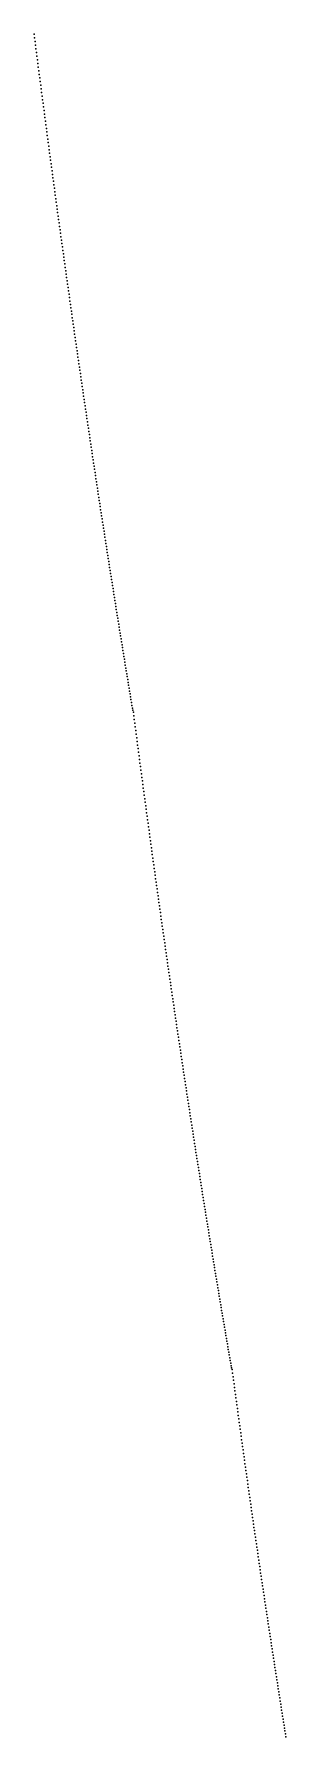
# Model space of a CAD drawing. Header units: metres. Extents: x 0 to 360, y 46 to 216.
# Drawn here: x 226.83 to 232.99, y 90.78 to 132.47 of the extents above; entities that cross this region are included whole.
import ezdxf

# ---------------------------------------------------------------- set-up
doc = ezdxf.new("R2010")
doc.units = ezdxf.units.M

msp = doc.modelspace()

# ---------------------------------------------------------------- linework, layer by layer
for p in [(226.826, 132.466), (226.838, 132.376), (226.849, 132.286), (226.861, 132.196), (226.872, 132.106), (226.884, 132.016), (226.896, 131.926), (226.907, 131.837), (226.919, 131.747), (226.93, 131.658), (226.942, 131.569), (226.953, 131.48), (226.965, 131.391), (226.976, 131.302), (226.988, 131.213), (226.999, 131.125), (227.011, 131.036), (227.022, 130.948), (227.034, 130.859), (227.045, 130.771), (227.057, 130.683), (227.069, 130.595), (227.08, 130.507), (227.092, 130.42), (227.103, 130.332), (227.115, 130.245), (227.126, 130.157), (227.138, 130.07), (227.149, 129.983), (227.161, 129.896), (227.172, 129.809), (227.184, 129.722), (227.195, 129.636), (227.207, 129.549), (227.219, 129.463), (227.23, 129.376), (227.242, 129.29), (227.253, 129.204), (227.265, 129.118), (227.276, 129.032), (227.288, 128.946), (227.299, 128.861), (227.311, 128.775), (227.322, 128.69), (227.334, 128.604), (227.346, 128.519), (227.357, 128.434), (227.369, 128.349), (227.38, 128.264), (227.392, 128.18), (227.403, 128.095), (227.415, 128.01), (227.426, 127.926), (227.438, 127.842), (227.449, 127.757), (227.461, 127.673), (227.473, 127.589), (227.484, 127.505), (227.496, 127.421), (227.507, 127.338), (227.519, 127.254), (227.53, 127.171), (227.542, 127.087), (227.553, 127.004), (227.565, 126.921), (227.577, 126.838), (227.588, 126.755), (227.6, 126.672), (227.611, 126.589), (227.623, 126.507), (227.634, 126.424), (227.646, 126.342), (227.657, 126.259), (227.669, 126.177), (227.681, 126.095), (227.692, 126.013), (227.704, 125.931), (227.715, 125.849), (227.727, 125.768), (227.738, 125.686), (227.75, 125.605), (227.761, 125.523), (227.773, 125.442), (227.785, 125.361), (227.796, 125.28), (227.808, 125.199), (227.819, 125.118), (227.831, 125.037), (227.842, 124.957), (227.854, 124.876), (227.865, 124.796), (227.877, 124.715), (227.889, 124.635), (227.9, 124.555), (227.912, 124.475), (227.923, 124.395), (227.935, 124.315), (227.946, 124.235), (227.958, 124.156), (227.97, 124.076), (227.981, 123.997), (227.993, 123.917), (228.004, 123.838), (228.016, 123.759), (228.027, 123.68), (228.039, 123.601), (228.05, 123.522), (228.062, 123.443), (228.074, 123.364), (228.085, 123.286), (228.097, 123.207), (228.108, 123.129), (228.12, 123.051), (228.131, 122.973), (228.143, 122.894), (228.155, 122.816), (228.166, 122.739), (228.178, 122.661), (228.189, 122.583), (228.201, 122.506), (228.212, 122.428), (228.224, 122.351), (228.236, 122.273), (228.247, 122.196), (228.259, 122.119), (228.27, 122.042), (228.282, 121.965), (228.293, 121.888), (228.305, 121.811), (228.317, 121.735), (228.328, 121.658), (228.34, 121.582), (228.351, 121.505), (228.363, 121.429), (228.374, 121.353), (228.386, 121.277), (228.398, 121.201), (228.409, 121.125), (228.421, 121.049), (228.432, 120.973), (228.444, 120.898), (228.455, 120.822), (228.467, 120.747), (228.479, 120.671), (228.49, 120.596), (228.502, 120.521), (228.513, 120.446), (228.525, 120.371), (228.537, 120.296), (228.548, 120.221), (228.56, 120.147), (228.571, 120.072), (228.583, 119.997), (228.594, 119.923), (228.606, 119.849), (228.618, 119.774), (228.629, 119.7), (228.641, 119.626), (228.652, 119.552), (228.664, 119.478), (228.675, 119.404), (228.687, 119.331), (228.699, 119.257), (228.71, 119.184), (228.722, 119.11), (228.733, 119.037), (228.745, 118.963), (228.757, 118.89), (228.768, 118.817), (228.78, 118.744), (228.791, 118.671), (228.803, 118.598), (228.814, 118.526), (228.826, 118.453), (228.838, 118.38), (228.849, 118.308), (228.861, 118.235), (228.872, 118.163), (228.884, 118.091), (228.896, 118.019), (228.907, 117.947), (228.919, 117.875), (228.93, 117.803), (228.942, 117.731), (228.953, 117.659), (228.965, 117.588), (228.977, 117.516), (228.988, 117.445), (229, 117.373), (229.011, 117.302), (229.023, 117.231), (229.035, 117.16), (229.046, 117.089), (229.058, 117.018), (229.069, 116.947), (229.081, 116.876), (229.093, 116.805), (229.104, 116.735), (229.116, 116.664), (229.127, 116.594), (229.139, 116.523), (229.15, 116.453), (229.162, 116.383), (229.174, 116.313), (229.185, 116.243), (229.197, 116.173), (229.208, 116.103), (229.22, 116.033), (229.232, 115.963), (229.243, 115.913), (229.255, 115.865), (229.266, 115.775), (229.278, 115.686), (229.29, 115.596), (229.301, 115.507), (229.313, 115.418), (229.324, 115.329), (229.336, 115.24), (229.348, 115.151), (229.359, 115.062), (229.371, 114.974), (229.382, 114.885), (229.394, 114.797), (229.406, 114.709), (229.417, 114.621), (229.429, 114.533), (229.44, 114.445), (229.452, 114.358), (229.464, 114.27), (229.475, 114.183), (229.487, 114.096), (229.498, 114.009), (229.51, 113.922), (229.522, 113.835), (229.533, 113.748), (229.545, 113.662), (229.556, 113.575), (229.568, 113.489), (229.58, 113.403), (229.591, 113.317), (229.603, 113.231), (229.614, 113.145), (229.626, 113.059), (229.638, 112.974), (229.649, 112.888), (229.661, 112.803), (229.672, 112.718), (229.684, 112.633), (229.696, 112.548), (229.707, 112.463), (229.719, 112.379), (229.73, 112.294), (229.742, 112.21), (229.754, 112.125), (229.765, 112.041), (229.777, 111.957), (229.788, 111.873), (229.8, 111.789), (229.812, 111.706), (229.823, 111.622), (229.835, 111.539), (229.846, 111.455), (229.858, 111.372), (229.87, 111.289), (229.881, 111.206), (229.893, 111.123), (229.904, 111.041), (229.916, 110.958), (229.928, 110.875), (229.939, 110.793), (229.951, 110.711), (229.962, 110.629), (229.974, 110.547), (229.986, 110.465), (229.997, 110.383), (230.009, 110.301), (230.021, 110.22), (230.032, 110.139), (230.044, 110.057), (230.055, 109.976), (230.067, 109.895), (230.079, 109.814), (230.09, 109.733), (230.102, 109.652), (230.113, 109.572), (230.125, 109.491), (230.137, 109.411), (230.148, 109.331), (230.16, 109.251), (230.171, 109.171), (230.183, 109.091), (230.195, 109.011), (230.206, 108.931), (230.218, 108.852), (230.23, 108.772), (230.241, 108.693), (230.253, 108.614), (230.264, 108.535), (230.276, 108.456), (230.288, 108.377), (230.299, 108.298), (230.311, 108.219), (230.322, 108.141), (230.334, 108.062), (230.346, 107.984), (230.357, 107.906), (230.369, 107.828), (230.381, 107.75), (230.392, 107.672), (230.404, 107.594), (230.415, 107.516), (230.427, 107.439), (230.439, 107.361), (230.45, 107.284), (230.462, 107.207), (230.473, 107.129), (230.485, 107.052), (230.497, 106.976), (230.508, 106.899), (230.52, 106.822), (230.532, 106.745), (230.543, 106.669), (230.555, 106.593), (230.566, 106.516), (230.578, 106.44), (230.59, 106.364), (230.601, 106.288), (230.613, 106.212), (230.625, 106.137), (230.636, 106.061), (230.648, 105.985), (230.659, 105.91), (230.671, 105.835), (230.683, 105.759), (230.694, 105.684), (230.706, 105.609), (230.717, 105.534), (230.729, 105.46), (230.741, 105.385), (230.752, 105.31), (230.764, 105.236), (230.776, 105.161), (230.787, 105.087), (230.799, 105.013), (230.81, 104.939), (230.822, 104.865), (230.834, 104.791), (230.845, 104.717), (230.857, 104.644), (230.869, 104.57), (230.88, 104.496), (230.892, 104.423), (230.903, 104.35), (230.915, 104.277), (230.927, 104.204), (230.938, 104.131), (230.95, 104.058), (230.962, 103.985), (230.973, 103.912), (230.985, 103.84), (230.996, 103.767), (231.008, 103.695), (231.02, 103.623), (231.031, 103.55), (231.043, 103.478), (231.055, 103.406), (231.066, 103.334), (231.078, 103.263), (231.089, 103.191), (231.101, 103.119), (231.113, 103.048), (231.124, 102.976), (231.136, 102.905), (231.148, 102.834), (231.159, 102.763), (231.171, 102.692), (231.182, 102.621), (231.194, 102.55), (231.206, 102.479), (231.217, 102.409), (231.229, 102.338), (231.241, 102.268), (231.252, 102.197), (231.264, 102.127), (231.276, 102.057), (231.287, 101.987), (231.299, 101.917), (231.31, 101.847), (231.322, 101.777), (231.334, 101.707), (231.345, 101.638), (231.357, 101.568), (231.369, 101.499), (231.38, 101.43), (231.392, 101.36), (231.403, 101.291), (231.415, 101.222), (231.427, 101.153), (231.438, 101.084), (231.45, 101.016), (231.462, 100.947), (231.473, 100.878), (231.485, 100.81), (231.497, 100.741), (231.508, 100.673), (231.52, 100.605), (231.531, 100.537), (231.543, 100.469), (231.555, 100.401), (231.566, 100.333), (231.578, 100.265), (231.59, 100.197), (231.601, 100.13), (231.613, 100.062), (231.624, 99.995), (231.636, 99.928), (231.648, 99.86), (231.659, 99.814), (231.671, 99.771), (231.683, 99.684), (231.694, 99.597), (231.706, 99.51), (231.718, 99.424), (231.729, 99.337), (231.741, 99.251), (231.752, 99.164), (231.764, 99.078), (231.776, 98.992), (231.787, 98.906), (231.799, 98.821), (231.811, 98.735), (231.822, 98.65), (231.834, 98.565), (231.846, 98.479), (231.857, 98.394), (231.869, 98.31), (231.881, 98.225), (231.892, 98.14), (231.904, 98.056), (231.915, 97.972), (231.927, 97.888), (231.939, 97.804), (231.95, 97.72), (231.962, 97.636), (231.974, 97.552), (231.985, 97.469), (231.997, 97.386), (232.009, 97.303), (232.02, 97.22), (232.032, 97.137), (232.043, 97.054), (232.055, 96.971), (232.067, 96.889), (232.078, 96.807), (232.09, 96.724), (232.102, 96.642), (232.113, 96.56), (232.125, 96.479), (232.137, 96.397), (232.148, 96.315), (232.16, 96.234), (232.172, 96.153), (232.183, 96.072), (232.195, 95.991), (232.206, 95.91), (232.218, 95.829), (232.23, 95.749), (232.241, 95.668), (232.253, 95.588), (232.265, 95.508), (232.276, 95.428), (232.288, 95.348), (232.3, 95.268), (232.311, 95.188), (232.323, 95.109), (232.335, 95.029), (232.346, 94.95), (232.358, 94.871), (232.369, 94.792), (232.381, 94.713), (232.393, 94.634), (232.404, 94.555), (232.416, 94.477), (232.428, 94.399), (232.439, 94.32), (232.451, 94.242), (232.463, 94.164), (232.474, 94.086), (232.486, 94.009), (232.498, 93.931), (232.509, 93.853), (232.521, 93.776), (232.533, 93.699), (232.544, 93.622), (232.556, 93.545), (232.567, 93.468), (232.579, 93.391), (232.591, 93.314), (232.602, 93.238), (232.614, 93.161), (232.626, 93.085), (232.637, 93.009), (232.649, 92.933), (232.661, 92.857), (232.672, 92.781), (232.684, 92.705), (232.696, 92.63), (232.707, 92.554), (232.719, 92.479), (232.731, 92.404), (232.742, 92.329), (232.754, 92.254), (232.765, 92.179), (232.777, 92.104), (232.789, 92.03), (232.8, 91.955), (232.812, 91.881), (232.824, 91.807), (232.835, 91.733), (232.847, 91.658), (232.859, 91.585), (232.87, 91.511), (232.882, 91.437), (232.894, 91.364), (232.905, 91.29), (232.917, 91.217), (232.929, 91.144), (232.94, 91.07), (232.952, 90.997), (232.964, 90.925), (232.975, 90.852), (232.987, 90.779)]:
    msp.add_point(p)

doc.saveas('drawing.dxf')
